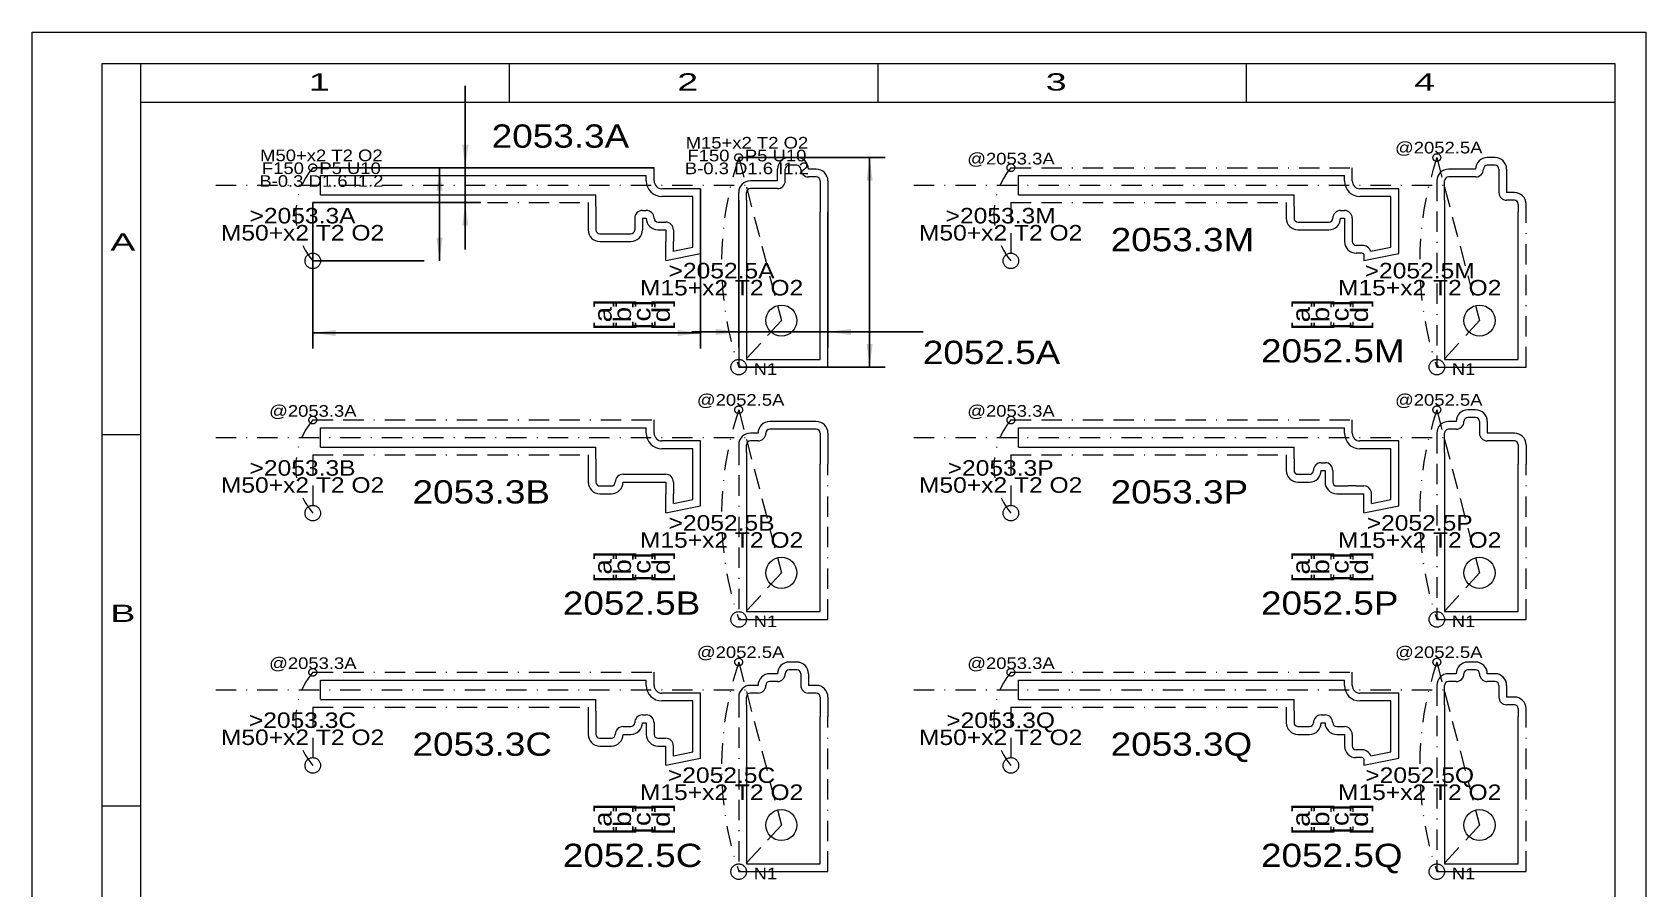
# Model space of a CAD drawing. Extents: x 1 to 209, y 1 to 296.
# Drawn here: x 1 to 209, y 185.7 to 296 of the extents above; entities that cross this region are included whole.
import ezdxf
from ezdxf.enums import TextEntityAlignment as Align

# ---------------------------------------------------------------- set-up
doc = ezdxf.new("R2010")
doc.units = 0
doc.header["$LTSCALE"] = 5.25
for name, pattern in [('BORDER', [1.75, 0.5, -0.25, 0.5, -0.25, 0, -0.25]), ('DASHDOT', [1, 0.5, -0.25, 0, -0.25]), ('DASHED', [0.75, 0.5, -0.25]), ('PHANTOM', [2.5, 1.25, -0.25, 0.25, -0.25, 0.25, -0.25])]:
    doc.linetypes.add(name, pattern=pattern)
for name, color, linetype, lineweight in [('2052_5_6 BESATZUNG', 8, 'CONTINUOUS', 18), ('2052_5A', 11, 'CONTINUOUS', 13), ('2052_5B', 11, 'CONTINUOUS', 13), ('2052_5C', 11, 'CONTINUOUS', 13), ('2052_5M', 30, 'CONTINUOUS', 13), ('2052_5P', 30, 'CONTINUOUS', 13), ('2052_5Q', 30, 'CONTINUOUS', 13), ('2052___ SCHLOSS MIT DORN', 230, 'CONTINUOUS', 13), ('2053_1-4 SCHLÜSSEL', 190, 'CONTINUOUS', 18), ('2053_3A', 11, 'CONTINUOUS', 13), ('2053_3B', 11, 'CONTINUOUS', 13), ('2053_3C', 11, 'CONTINUOUS', 13), ('2053_3M', 30, 'CONTINUOUS', 13), ('2053_3P', 30, 'CONTINUOUS', 13), ('2053_3Q', 30, 'CONTINUOUS', 13), ('2053___ SCHLÜSSEL MIT DORN', 230, 'CONTINUOUS', 13), ('BEMASSUNG', 7, 'CONTINUOUS', 25), ('BESCHRIFTUNG', 7, 'CONTINUOUS', 25), ('MASSGRENZEN', 172, 'CONTINUOUS', 25), ('MASSLINIEN', 172, 'CONTINUOUS', 25), ('MASSTEXTE', 212, 'CONTINUOUS', 25), ('MITTELLINIEN', 5, 'DASHDOT', 13), ('STANDARD', 7, 'CONTINUOUS', 0)]:
    doc.layers.add(name, color=color, linetype=linetype, lineweight=lineweight)
doc.styles.add('Arial', font='arial.ttf')

# ---------------------------------------------------------------- blocks, each defined once
blk = doc.blocks.new('D196786176')
at = {"layer": 'MASSGRENZEN'}
for points in [[(53.51, 278.55), (53.9, 275.58), (53.12, 275.58)], [(53.51, 266.55), (53.12, 269.52), (53.9, 269.52)]]:
    blk.add_solid(points, dxfattribs=at)
at = {"layer": 'MASSLINIEN', "color": 172}
for p, q in [((81.16, 278.55), (51.51, 278.55)), ((53.51, 278.55), (53.51, 266.55)), ((37.16, 266.55), (51.51, 266.55))]:
    blk.add_line(p, q, dxfattribs=at)
blk = doc.blocks.new('D196786432')
at = {"layer": 'MASSGRENZEN'}
for points in [[(108.95, 279.86), (109.34, 276.89), (108.56, 276.89)], [(108.95, 252.86), (108.56, 255.84), (109.34, 255.84)]]:
    blk.add_solid(points, dxfattribs=at)
at = {"layer": 'MASSLINIEN', "color": 172}
for p, q in [((92.07, 279.86), (110.95, 279.86)), ((108.95, 279.86), (108.95, 252.86)), ((92.07, 252.86), (110.95, 252.86))]:
    blk.add_line(p, q, dxfattribs=at)
blk = doc.blocks.new('D196782592')
at = {"layer": 'MASSGRENZEN'}
for points in [[(37.16, 257.26), (40.13, 257.65), (40.13, 256.87)], [(87.16, 257.26), (84.19, 256.87), (84.19, 257.65)]]:
    blk.add_solid(points, dxfattribs=at)
at = {"layer": 'MASSLINIEN', "color": 172}
for p, q in [((87.16, 275.85), (87.16, 255.26)), ((37.16, 274.05), (37.16, 255.26)), ((37.16, 257.26), (87.16, 257.26))]:
    blk.add_line(p, q, dxfattribs=at)
blk = doc.blocks.new('D196782336')
at = {"layer": 'MASSGRENZEN'}
for points in [[(92.07, 257.4), (89.1, 257), (89.1, 257.79)], [(103.57, 257.4), (106.55, 257.79), (106.55, 257)]]:
    blk.add_solid(points, dxfattribs=at)
at = {"layer": 'MASSLINIEN', "color": 172}
for p, q in [((92.07, 274.36), (92.07, 255.4)), ((103.57, 272.86), (103.57, 255.4)), ((92.07, 257.4), (86.03, 257.4)), ((92.07, 257.4), (103.57, 257.4)), ((103.57, 257.4), (115.87, 257.4))]:
    blk.add_line(p, q, dxfattribs=at)
blk = doc.blocks.new('D196782080')
at = {"layer": 'MASSGRENZEN'}
for points in [[(56.82, 278.55), (56.43, 281.52), (57.22, 281.52)], [(56.82, 274.05), (57.22, 271.08), (56.43, 271.08)]]:
    blk.add_solid(points, dxfattribs=at)
at = {"layer": 'MASSLINIEN', "color": 172}
for p, q in [((56.82, 278.55), (56.82, 289.09)), ((37.16, 278.55), (58.82, 278.55)), ((56.82, 278.55), (56.82, 274.05)), ((37.16, 274.05), (58.82, 274.05)), ((56.82, 274.05), (56.82, 268.01))]:
    blk.add_line(p, q, dxfattribs=at)

msp = doc.modelspace()

# ---------------------------------------------------------------- linework, layer by layer
at = {"layer": '2052_5_6 BESATZUNG', "lineweight": 0}
for p, q in [((99.57, 278.86), (98.57, 278.86)), ((189.57, 278.86), (188.57, 278.86)), ((98.07, 277.36), (98.07, 278.36)), ((98.07, 276.86), (98.07, 277.36)), ((102.07, 277.36), (101.07, 277.36)), ((102.57, 276.86), (102.57, 275.86)), ((183.07, 275.86), (183.07, 276.86)), ((185.57, 277.36), (183.57, 277.36)), ((187.07, 277.36), (185.32, 277.36)), ((190.07, 278.36), (190.07, 277.36)), ((190.07, 277.36), (190.07, 275.86)), ((190.07, 277.11), (190.07, 275.36)), ((93.07, 274.36), (93.07, 275.36)), ((97.07, 275.86), (93.57, 275.86)), ((102.57, 275.86), (102.57, 274.36)), ((183.07, 274.36), (183.07, 275.86)), ((93.07, 274.36), (93.07, 253.86)), ((102.57, 274.36), (102.57, 272.86)), ((102.57, 253.86), (102.57, 272.86)), ((183.07, 274.36), (183.07, 253.86)), ((192.07, 274.36), (191.07, 274.36)), ((192.57, 273.86), (192.57, 272.86)), ((192.57, 253.86), (192.57, 272.86)), ((93.07, 253.86), (102.57, 253.86)), ((183.07, 253.86), (192.57, 253.86)), ((187.07, 246.36), (186.07, 246.36)), ((187.57, 245.86), (187.57, 244.86)), ((94.57, 243.36), (93.57, 243.36)), ((98.07, 244.86), (96.07, 244.86)), ((97.57, 244.86), (96.07, 244.86)), ((100.07, 244.86), (97.57, 244.86)), ((100.57, 244.86), (97.82, 244.86)), ((100.07, 244.86), (98.07, 244.86)), ((102.07, 244.86), (100.57, 244.86)), ((102.57, 244.36), (102.57, 243.36)), ((102.57, 243.36), (102.57, 241.86)), ((183.07, 243.36), (183.07, 244.36)), ((183.07, 241.86), (183.07, 243.36)), ((184.57, 244.86), (183.57, 244.86)), ((187.57, 244.86), (187.57, 244.36)), ((192.07, 243.36), (188.57, 243.36)), ((93.07, 241.86), (93.07, 242.86)), ((93.07, 241.86), (93.07, 221.36)), ((102.57, 241.86), (102.57, 240.36)), ((183.07, 241.86), (183.07, 221.36)), ((192.57, 242.86), (192.57, 241.86)), ((192.57, 241.86), (192.57, 240.36)), ((102.57, 221.36), (102.57, 240.36)), ((192.57, 221.36), (192.57, 240.36)), ((93.07, 221.36), (102.57, 221.36)), ((183.07, 221.36), (192.57, 221.36)), ((97.07, 212.36), (96.07, 212.36)), ((99.57, 213.86), (98.57, 213.86)), ((100.07, 213.36), (100.07, 211.86)), ((184.57, 212.36), (183.57, 212.36)), ((187.07, 213.86), (186.07, 213.86)), ((189.57, 212.36), (188.57, 212.36)), ((93.07, 209.36), (93.07, 210.36)), ((94.57, 210.86), (93.57, 210.86)), ((102.07, 210.86), (101.07, 210.86)), ((102.57, 210.36), (102.57, 209.36)), ((183.07, 210.86), (183.07, 211.86)), ((183.07, 209.36), (183.07, 210.86)), ((190.07, 211.86), (190.07, 210.36)), ((93.07, 209.36), (93.07, 188.86)), ((102.57, 209.36), (102.57, 207.86)), ((183.07, 209.36), (183.07, 188.86)), ((192.07, 209.36), (191.07, 209.36)), ((192.57, 208.86), (192.57, 207.86)), ((102.57, 188.86), (102.57, 207.86)), ((192.57, 188.86), (192.57, 207.86)), ((93.07, 188.86), (102.57, 188.86)), ((183.07, 188.86), (192.57, 188.86))]:
    msp.add_line(p, q, dxfattribs=at)
at = {"layer": '2052_5_6 BESATZUNG'}
for centre, radius, start, end in [((98.57, 278.36), 0.5, 90, 180), ((99.57, 278.36), 0.5, 0, 90), ((188.57, 278.36), 0.5, 90, 180), ((189.57, 278.36), 0.5, 0, 90), ((97.07, 276.86), 1, 270, 360), ((101.07, 278.36), 1, 180, 270), ((102.07, 276.86), 0.5, 0, 90), ((183.57, 276.86), 0.5, 90, 180), ((187.07, 278.36), 1, 270, 360), ((93.57, 275.36), 0.5, 90, 180), ((191.07, 275.36), 1, 180, 270), ((192.07, 273.86), 0.5, 0, 90), ((184.57, 245.86), 1, 270, 360), ((186.07, 245.86), 0.5, 90, 180), ((187.07, 245.86), 0.5, 0, 90), ((93.57, 242.86), 0.5, 90, 180), ((94.57, 244.36), 1, 270, 360), ((96.07, 244.36), 0.5, 90, 180), ((102.07, 244.36), 0.5, 0, 90), ((183.57, 244.36), 0.5, 90, 180), ((188.57, 244.36), 1, 180, 270), ((192.07, 242.86), 0.5, 0, 90), ((96.07, 211.86), 0.5, 90, 180), ((97.07, 213.36), 1, 270, 360), ((98.57, 213.36), 0.5, 90, 180), ((99.57, 213.36), 0.5, 0, 90), ((183.57, 211.86), 0.5, 90, 180), ((184.57, 213.36), 1, 270, 360), ((186.07, 213.36), 0.5, 90, 180), ((187.07, 213.36), 0.5, 0, 90), ((188.57, 213.36), 1, 180, 270), ((189.57, 211.86), 0.5, 0, 90), ((93.57, 210.36), 0.5, 90, 180), ((94.57, 211.86), 1, 270, 360), ((101.07, 211.86), 1, 180, 270), ((102.07, 210.36), 0.5, 0, 90), ((191.07, 210.36), 1, 180, 270), ((192.07, 208.86), 0.5, 0, 90)]:
    msp.add_arc(centre, radius, start, end, dxfattribs=at)
at = {"layer": '2052_5A', "linetype": 'DASHED'}
for p, q in [((92.07, 279.86), (97.57, 258.86)), ((97.57, 258.86), (92.07, 252.86))]:
    msp.add_line(p, q, dxfattribs=at)
at = {"layer": '2052_5A'}
for p, q in [((99.57, 279.86), (98.57, 279.86)), ((97.07, 276.86), (93.57, 276.86)), ((97.07, 277.36), (97.07, 278.36)), ((97.07, 276.86), (97.07, 277.36)), ((102.07, 278.36), (101.07, 278.36)), ((103.57, 276.86), (103.57, 275.86)), ((92.07, 274.36), (92.07, 275.36)), ((103.57, 275.86), (103.57, 274.36)), ((103.57, 274.36), (103.57, 272.86))]:
    msp.add_line(p, q, dxfattribs=at)
at = {"layer": '2052_5A', "linetype": 'BORDER'}
for p, q in [((92.07, 274.36), (92.07, 252.86)), ((103.57, 252.86), (103.57, 272.86))]:
    msp.add_line(p, q, dxfattribs=at)
at = {"layer": '2052_5A', "linetype": 'CONTINUOUS'}
msp.add_line((92.07, 252.86), (103.57, 252.86), dxfattribs=at)
at = {"layer": '2052_5A', "linetype": 'PHANTOM'}
for centre, radius in [((92.07, 279.86), 0.5), ((92.07, 252.86), 1)]:
    msp.add_circle(centre, radius, dxfattribs=at)
at = {"layer": '2052_5A', "lineweight": 0}
msp.add_circle((97.57, 258.86), 2, dxfattribs=at)
at = {"layer": '2052_5A'}
for centre, start, end in [((98.57, 278.36), 90, 180), ((99.57, 278.36), 0, 90), ((93.57, 275.36), 90, 180), ((102.07, 276.86), 0, 90)]:
    msp.add_arc(centre, 1.5, start, end, dxfattribs=at)
at = {"layer": '2052_5B', "linetype": 'DASHED'}
for p, q in [((92.07, 247.36), (97.57, 226.36)), ((97.57, 226.36), (92.07, 220.36))]:
    msp.add_line(p, q, dxfattribs=at)
at = {"layer": '2052_5B'}
for p, q in [((102.07, 245.86), (96.07, 245.86)), ((94.57, 244.36), (93.57, 244.36)), ((103.57, 244.36), (103.57, 240.36))]:
    msp.add_line(p, q, dxfattribs=at)
at = {"layer": '2052_5B', "linetype": 'BORDER'}
for p, q in [((92.07, 242.86), (92.07, 220.36)), ((103.57, 220.36), (103.57, 240.36))]:
    msp.add_line(p, q, dxfattribs=at)
at = {"layer": '2052_5B', "linetype": 'CONTINUOUS'}
msp.add_line((92.07, 220.36), (103.57, 220.36), dxfattribs=at)
at = {"layer": '2052_5B', "linetype": 'PHANTOM'}
for centre, radius in [((92.07, 247.36), 0.5), ((92.07, 220.36), 1)]:
    msp.add_circle(centre, radius, dxfattribs=at)
at = {"layer": '2052_5B', "lineweight": 0}
msp.add_circle((97.57, 226.36), 2, dxfattribs=at)
at = {"layer": '2052_5B'}
for centre, start, end in [((96.07, 244.36), 90, 180), ((102.07, 244.36), 0, 90), ((93.57, 242.86), 90, 180)]:
    msp.add_arc(centre, 1.5, start, end, dxfattribs=at)
at = {"layer": '2052_5C', "linetype": 'DASHED'}
for p, q in [((92.07, 214.86), (97.57, 193.86)), ((97.57, 193.86), (92.07, 187.86))]:
    msp.add_line(p, q, dxfattribs=at)
at = {"layer": '2052_5C'}
for p, q in [((99.57, 214.86), (98.57, 214.86)), ((97.07, 213.36), (96.07, 213.36)), ((101.07, 213.36), (101.07, 211.86)), ((94.57, 211.86), (93.57, 211.86)), ((102.07, 211.86), (101.07, 211.86)), ((103.57, 210.36), (103.57, 207.86))]:
    msp.add_line(p, q, dxfattribs=at)
at = {"layer": '2052_5C', "linetype": 'BORDER'}
for p, q in [((92.07, 210.36), (92.07, 187.86)), ((103.57, 187.86), (103.57, 207.86))]:
    msp.add_line(p, q, dxfattribs=at)
at = {"layer": '2052_5C', "linetype": 'CONTINUOUS'}
msp.add_line((92.07, 187.86), (103.57, 187.86), dxfattribs=at)
at = {"layer": '2052_5C', "linetype": 'PHANTOM'}
for centre, radius in [((92.07, 214.86), 0.5), ((92.07, 187.86), 1)]:
    msp.add_circle(centre, radius, dxfattribs=at)
at = {"layer": '2052_5C', "lineweight": 0}
msp.add_circle((97.57, 193.86), 2, dxfattribs=at)
at = {"layer": '2052_5C'}
for centre, start, end in [((98.57, 213.36), 90, 180), ((99.57, 213.36), 0, 90), ((96.07, 211.86), 90, 180), ((93.57, 210.36), 90, 180), ((102.07, 210.36), 0, 90)]:
    msp.add_arc(centre, 1.5, start, end, dxfattribs=at)
at = {"layer": '2052_5M', "linetype": 'DASHED'}
for p, q in [((182.07, 279.86), (187.57, 258.86)), ((187.57, 258.86), (182.07, 252.86))]:
    msp.add_line(p, q, dxfattribs=at)
at = {"layer": '2052_5M'}
for p, q in [((189.57, 279.86), (188.57, 279.86)), ((187.07, 278.36), (183.57, 278.36)), ((191.07, 278.36), (191.07, 275.36)), ((192.07, 275.36), (191.07, 275.36))]:
    msp.add_line(p, q, dxfattribs=at)
at = {"layer": '2052_5M', "linetype": 'BORDER'}
for p, q in [((182.07, 276.86), (182.07, 252.86)), ((193.57, 252.86), (193.57, 273.86))]:
    msp.add_line(p, q, dxfattribs=at)
at = {"layer": '2052_5M', "linetype": 'CONTINUOUS'}
msp.add_line((182.07, 252.86), (193.57, 252.86), dxfattribs=at)
at = {"layer": '2052_5M', "linetype": 'PHANTOM'}
for centre, radius in [((182.07, 279.86), 0.5), ((182.07, 252.86), 1)]:
    msp.add_circle(centre, radius, dxfattribs=at)
at = {"layer": '2052_5M', "lineweight": 0}
msp.add_circle((187.57, 258.86), 2, dxfattribs=at)
at = {"layer": '2052_5M'}
for centre, start, end in [((188.57, 278.36), 90, 180), ((189.57, 278.36), 0, 90), ((183.57, 276.86), 90, 180), ((192.07, 273.86), 0, 90)]:
    msp.add_arc(centre, 1.5, start, end, dxfattribs=at)
at = {"layer": '2052_5P', "linetype": 'DASHED'}
for p, q in [((182.07, 247.36), (187.57, 226.36)), ((187.57, 226.36), (182.07, 220.36))]:
    msp.add_line(p, q, dxfattribs=at)
at = {"layer": '2052_5P'}
for p, q in [((184.57, 245.86), (183.57, 245.86)), ((187.07, 247.36), (186.07, 247.36)), ((188.57, 245.86), (188.57, 244.36)), ((192.07, 244.36), (188.57, 244.36)), ((193.57, 242.86), (193.57, 240.36))]:
    msp.add_line(p, q, dxfattribs=at)
at = {"layer": '2052_5P', "linetype": 'BORDER'}
for p, q in [((182.07, 244.36), (182.07, 220.36)), ((193.57, 220.36), (193.57, 240.36))]:
    msp.add_line(p, q, dxfattribs=at)
at = {"layer": '2052_5P', "linetype": 'CONTINUOUS'}
msp.add_line((182.07, 220.36), (193.57, 220.36), dxfattribs=at)
at = {"layer": '2052_5P', "linetype": 'PHANTOM'}
for centre, radius in [((182.07, 247.36), 0.5), ((182.07, 220.36), 1)]:
    msp.add_circle(centre, radius, dxfattribs=at)
at = {"layer": '2052_5P', "lineweight": 0}
msp.add_circle((187.57, 226.36), 2, dxfattribs=at)
at = {"layer": '2052_5P'}
for centre, start, end in [((183.57, 244.36), 90, 180), ((186.07, 245.86), 90, 180), ((187.07, 245.86), 0, 90), ((192.07, 242.86), 0, 90)]:
    msp.add_arc(centre, 1.5, start, end, dxfattribs=at)
at = {"layer": '2052_5Q', "linetype": 'DASHED'}
for p, q in [((182.07, 214.86), (187.57, 193.86)), ((187.57, 193.86), (182.07, 187.86))]:
    msp.add_line(p, q, dxfattribs=at)
at = {"layer": '2052_5Q'}
for p, q in [((187.07, 214.86), (186.07, 214.86)), ((184.57, 213.36), (183.57, 213.36)), ((189.57, 213.36), (188.57, 213.36)), ((191.07, 211.86), (191.07, 210.36)), ((192.07, 210.36), (191.07, 210.36))]:
    msp.add_line(p, q, dxfattribs=at)
at = {"layer": '2052_5Q', "linetype": 'BORDER'}
for p, q in [((182.07, 211.86), (182.07, 187.86)), ((193.57, 187.86), (193.57, 208.86))]:
    msp.add_line(p, q, dxfattribs=at)
at = {"layer": '2052_5Q', "linetype": 'CONTINUOUS'}
msp.add_line((182.07, 187.86), (193.57, 187.86), dxfattribs=at)
at = {"layer": '2052_5Q', "linetype": 'PHANTOM'}
for centre, radius in [((182.07, 214.86), 0.5), ((182.07, 187.86), 1)]:
    msp.add_circle(centre, radius, dxfattribs=at)
at = {"layer": '2052_5Q', "lineweight": 0}
msp.add_circle((187.57, 193.86), 2, dxfattribs=at)
at = {"layer": '2052_5Q'}
for centre, start, end in [((186.07, 213.36), 90, 180), ((187.07, 213.36), 0, 90), ((183.57, 211.86), 90, 180), ((189.57, 211.86), 0, 90), ((192.07, 208.86), 0, 90)]:
    msp.add_arc(centre, 1.5, start, end, dxfattribs=at)
at = {"layer": '2052___ SCHLOSS MIT DORN', "linetype": 'DASHDOT'}
for centre in [(132.22, 266.36), (222.22, 266.36), (132.22, 233.86), (222.22, 233.86), (132.22, 201.36), (222.22, 201.36)]:
    msp.add_arc(centre, 42.36, 161.4169, 198.5831, dxfattribs=at)
at = {"layer": '2053_1-4 SCHLÜSSEL'}
for p, q in [((38.16, 277.55), (80.16, 277.55)), ((38.16, 275.05), (38.16, 277.55)), ((80.16, 276.85), (80.16, 277.55)), ((128.16, 277.55), (170.16, 277.55)), ((128.16, 275.05), (128.16, 277.55)), ((170.16, 276.85), (170.16, 277.55)), ((38.16, 275.05), (73.66, 275.05)), ((73.66, 273.55), (73.66, 275.05)), ((86.16, 274.85), (82.16, 274.85)), ((86.16, 268.3), (86.16, 274.85)), ((128.16, 275.05), (163.66, 275.05)), ((163.66, 273.55), (163.66, 275.05)), ((176.16, 274.85), (172.16, 274.85)), ((176.16, 268.3), (176.16, 274.85)), ((73.66, 273.55), (73.66, 272.05)), ((79.66, 273.05), (80.16, 273.05)), ((163.66, 273.55), (163.66, 272.05)), ((169.66, 273.05), (170.16, 273.05)), ((73.66, 272.05), (73.66, 270.55)), ((78.66, 272.05), (78.66, 270.55)), ((81.66, 271.55), (82.16, 271.55)), ((82.16, 271.55), (82.66, 271.55)), ((83.66, 270.55), (83.66, 269.05)), ((164.16, 271.55), (165.66, 271.55)), ((164.66, 271.55), (165.16, 271.55)), ((165.66, 271.55), (166.66, 271.55)), ((166.66, 271.55), (167.16, 271.55)), ((167.16, 271.55), (167.66, 271.55)), ((167.66, 271.55), (168.16, 271.55)), ((171.16, 272.05), (171.16, 270.55)), ((171.16, 270.55), (171.16, 269.05)), ((74.16, 270.05), (75.66, 270.05)), ((75.66, 270.05), (76.66, 270.05)), ((76.66, 270.05), (78.16, 270.05)), ((83.66, 267.8), (83.66, 269.05)), ((172.41, 268.55), (171.66, 268.55)), ((83.56, 267.78), (86.16, 268.3)), ((173.56, 267.78), (176.16, 268.3)), ((38.16, 245.05), (80.16, 245.05)), ((38.16, 242.55), (38.16, 245.05)), ((80.16, 244.35), (80.16, 245.05)), ((128.16, 242.55), (128.16, 245.05)), ((128.16, 245.05), (170.16, 245.05)), ((170.16, 244.35), (170.16, 245.05)), ((38.16, 242.55), (73.66, 242.55)), ((73.66, 241.05), (73.66, 242.55)), ((86.16, 242.35), (82.16, 242.35)), ((86.16, 235.8), (86.16, 242.35)), ((128.16, 242.55), (163.66, 242.55)), ((163.66, 241.05), (163.66, 242.55)), ((176.16, 242.35), (172.16, 242.35)), ((176.16, 235.8), (176.16, 242.35)), ((73.66, 241.05), (73.66, 239.55)), ((73.66, 239.55), (73.66, 238.05)), ((163.66, 241.05), (163.66, 239.55)), ((167.16, 240.55), (167.66, 240.55)), ((168.66, 239.55), (168.66, 238.05)), ((74.16, 237.55), (75.66, 237.55)), ((77.16, 239.05), (77.66, 239.05)), ((77.66, 239.05), (78.16, 239.05)), ((78.16, 239.05), (79.16, 239.05)), ((79.16, 239.05), (79.66, 239.05)), ((79.66, 239.05), (80.16, 239.05)), ((80.16, 239.05), (81.66, 239.05)), ((81.66, 239.05), (82.16, 239.05)), ((82.16, 239.05), (82.66, 239.05)), ((83.66, 238.05), (83.66, 236.55)), ((164.16, 239.05), (165.66, 239.05)), ((164.66, 239.05), (165.16, 239.05)), ((169.16, 237.55), (170.16, 237.55)), ((170.16, 237.55), (170.66, 237.55)), ((171.66, 237.55), (170.66, 237.55)), ((170.76, 237.55), (170.66, 237.55)), ((171.66, 237.55), (172.16, 237.55)), ((172.16, 237.55), (172.66, 237.55)), ((83.66, 235.3), (83.66, 236.55)), ((83.66, 235.3), (86.16, 235.8)), ((173.66, 235.3), (173.66, 236.55)), ((173.66, 235.3), (176.16, 235.8)), ((38.16, 210.05), (38.16, 212.55)), ((38.16, 212.55), (80.16, 212.55)), ((80.16, 211.85), (80.16, 212.55)), ((128.16, 212.55), (170.16, 212.55)), ((128.16, 210.05), (128.16, 212.55)), ((170.16, 211.85), (170.16, 212.55)), ((38.16, 210.05), (73.66, 210.05)), ((73.66, 208.55), (73.66, 210.05)), ((73.66, 208.55), (73.66, 207.05)), ((79.66, 208.05), (80.16, 208.05)), ((86.16, 209.85), (82.16, 209.85)), ((86.16, 203.3), (86.16, 209.85)), ((128.16, 210.05), (163.66, 210.05)), ((163.66, 208.55), (163.66, 210.05)), ((163.66, 208.55), (163.66, 207.05)), ((167.16, 208.05), (167.66, 208.05)), ((176.16, 209.85), (172.16, 209.85)), ((176.16, 203.3), (176.16, 209.85)), ((73.66, 207.05), (73.66, 205.55)), ((77.16, 206.55), (77.66, 206.55)), ((77.66, 206.55), (78.16, 206.55)), ((81.16, 207.05), (81.16, 205.55)), ((164.16, 206.55), (165.66, 206.55)), ((169.16, 206.55), (169.66, 206.55)), ((169.66, 206.55), (170.16, 206.55)), ((74.16, 205.05), (75.66, 205.05)), ((81.66, 205.05), (82.16, 205.05)), ((82.16, 205.05), (82.66, 205.05)), ((83.66, 202.8), (83.66, 204.05)), ((171.16, 205.55), (171.16, 204.05)), ((83.66, 202.8), (86.16, 203.3)), ((172.41, 203.55), (171.66, 203.55)), ((173.56, 202.78), (176.16, 203.3))]:
    msp.add_line(p, q, dxfattribs=at)
for centre, radius, start, end in [((82.16, 276.85), 2, 180, 270), ((172.16, 276.85), 2, 180, 270), ((79.66, 272.05), 1, 90, 180), ((80.16, 272.05), 1, 0, 90), ((169.66, 272.05), 1, 90, 180), ((170.16, 272.05), 1, 0, 90), ((74.16, 270.55), 0.5, 180, 270), ((78.16, 270.55), 0.5, 270, 360), ((81.66, 272.05), 0.5, 180, 270), ((82.66, 270.55), 1, 0, 90), ((164.16, 272.05), 0.5, 180, 270), ((168.16, 272.05), 0.5, 270, 360), ((171.66, 269.05), 0.5, 180, 270), ((172.41, 267.3), 1.25, 22.6199, 90), ((82.16, 244.35), 2, 180, 270), ((172.16, 244.35), 2, 180, 270), ((164.16, 239.55), 0.5, 180, 270), ((165.66, 239.55), 0.5, 270, 360), ((167.16, 239.55), 1, 90, 180), ((167.66, 239.55), 1, 0, 90), ((74.16, 238.05), 0.5, 180, 270), ((75.66, 238.05), 0.5, 270, 360), ((77.16, 238.05), 1, 90, 180), ((82.66, 238.05), 1, 0, 90), ((169.16, 238.05), 0.5, 180, 270), ((172.66, 236.55), 1, 0, 90), ((82.16, 211.85), 2, 180, 270), ((172.16, 211.85), 2, 180, 270), ((79.66, 207.05), 1, 90, 180), ((80.16, 207.05), 1, 0, 90), ((167.16, 207.05), 1, 90, 180), ((167.66, 207.05), 1, 0, 90), ((77.16, 205.55), 1, 90, 180), ((78.16, 207.05), 0.5, 270, 360), ((164.16, 207.05), 0.5, 180, 270), ((165.66, 207.05), 0.5, 270, 360), ((169.16, 207.05), 0.5, 180, 270), ((170.16, 205.55), 1, 0, 90), ((74.16, 205.55), 0.5, 180, 270), ((75.66, 205.55), 0.5, 270, 360), ((81.66, 205.55), 0.5, 180, 270), ((82.66, 204.05), 1, 0, 90), ((171.66, 204.05), 0.5, 180, 270), ((172.41, 202.3), 1.25, 22.6199, 90)]:
    msp.add_arc(centre, radius, start, end, dxfattribs=at)
at = {"layer": '2053_3A', "linetype": 'BORDER'}
for p, q in [((37.16, 278.55), (81.16, 278.55)), ((37.16, 274.05), (72.66, 274.05))]:
    msp.add_line(p, q, dxfattribs=at)
at = {"layer": '2053_3A'}
for p, q in [((81.16, 276.85), (81.16, 278.55)), ((87.16, 275.85), (82.16, 275.85)), ((87.16, 267.48), (87.16, 275.85)), ((72.66, 274.05), (72.66, 272.05)), ((72.66, 272.05), (72.66, 270.55)), ((79.66, 272.05), (79.66, 270.55)), ((79.66, 272.05), (80.16, 272.05)), ((81.66, 270.55), (82.16, 270.55)), ((82.16, 270.55), (82.66, 270.55)), ((82.66, 270.55), (82.66, 269.05)), ((74.16, 269.05), (75.66, 269.05)), ((75.66, 269.05), (76.66, 269.05)), ((76.66, 269.05), (78.16, 269.05)), ((82.66, 266.58), (82.66, 269.05)), ((82.66, 266.58), (87.16, 267.48))]:
    msp.add_line(p, q, dxfattribs=at)
at = {"layer": '2053_3A', "linetype": 'DASHED'}
msp.add_line((37.16, 274.05), (37.16, 266.55), dxfattribs=at)
at = {"layer": '2053_3A', "linetype": 'PHANTOM'}
for centre, radius in [((37.16, 278.55), 0.5), ((37.16, 266.55), 1)]:
    msp.add_circle(centre, radius, dxfattribs=at)
at = {"layer": '2053_3A'}
for centre, radius, start, end in [((82.16, 276.85), 1, 180, 270), ((74.16, 270.55), 1.5, 180, 270), ((78.16, 270.55), 1.5, 270, 360), ((81.66, 272.05), 1.5, 180, 270)]:
    msp.add_arc(centre, radius, start, end, dxfattribs=at)
at = {"layer": '2053_3B', "linetype": 'BORDER'}
for p, q in [((37.16, 246.05), (81.16, 246.05)), ((37.16, 241.55), (72.66, 241.55))]:
    msp.add_line(p, q, dxfattribs=at)
at = {"layer": '2053_3B'}
for p, q in [((81.16, 244.35), (81.16, 246.05)), ((72.66, 241.55), (72.66, 239.55)), ((87.16, 243.35), (82.16, 243.35)), ((87.16, 234.98), (87.16, 243.35)), ((72.66, 239.55), (72.66, 238.05)), ((77.16, 238.05), (77.66, 238.05)), ((77.66, 238.05), (78.16, 238.05)), ((78.16, 238.05), (79.16, 238.05)), ((79.16, 238.05), (79.66, 238.05)), ((79.66, 238.05), (80.16, 238.05)), ((80.16, 238.05), (81.66, 238.05)), ((81.66, 238.05), (82.16, 238.05)), ((82.16, 238.05), (82.66, 238.05)), ((82.66, 238.05), (82.66, 236.55)), ((74.16, 236.55), (75.66, 236.55)), ((82.66, 234.08), (82.66, 236.55)), ((82.66, 234.08), (87.16, 234.98))]:
    msp.add_line(p, q, dxfattribs=at)
at = {"layer": '2053_3B', "linetype": 'DASHED'}
msp.add_line((37.16, 241.55), (37.16, 234.05), dxfattribs=at)
at = {"layer": '2053_3B', "linetype": 'PHANTOM'}
for centre, radius in [((37.16, 246.05), 0.5), ((37.16, 234.05), 1)]:
    msp.add_circle(centre, radius, dxfattribs=at)
at = {"layer": '2053_3B'}
for centre, radius, start, end in [((82.16, 244.35), 1, 180, 270), ((74.16, 238.05), 1.5, 180, 270), ((75.66, 238.05), 1.5, 270, 360)]:
    msp.add_arc(centre, radius, start, end, dxfattribs=at)
at = {"layer": '2053_3C', "linetype": 'BORDER'}
for p, q in [((37.16, 213.55), (81.16, 213.55)), ((37.16, 209.05), (72.66, 209.05))]:
    msp.add_line(p, q, dxfattribs=at)
at = {"layer": '2053_3C'}
for p, q in [((81.16, 211.85), (81.16, 213.55)), ((87.16, 210.85), (82.16, 210.85)), ((87.16, 202.48), (87.16, 210.85)), ((72.66, 209.05), (72.66, 207.05)), ((72.66, 207.05), (72.66, 205.55)), ((79.66, 207.05), (80.16, 207.05)), ((80.16, 207.05), (80.16, 205.55)), ((74.16, 204.05), (75.66, 204.05)), ((77.16, 205.55), (77.66, 205.55)), ((77.66, 205.55), (78.16, 205.55)), ((81.66, 204.05), (82.16, 204.05)), ((82.16, 204.05), (82.66, 204.05)), ((82.66, 201.58), (82.66, 204.05)), ((82.66, 201.58), (87.16, 202.48))]:
    msp.add_line(p, q, dxfattribs=at)
at = {"layer": '2053_3C', "linetype": 'DASHED'}
msp.add_line((37.16, 209.05), (37.16, 201.55), dxfattribs=at)
at = {"layer": '2053_3C', "linetype": 'PHANTOM'}
for centre, radius in [((37.16, 213.55), 0.5), ((37.16, 201.55), 1)]:
    msp.add_circle(centre, radius, dxfattribs=at)
at = {"layer": '2053_3C'}
for centre, radius, start, end in [((82.16, 211.85), 1, 180, 270), ((78.16, 207.05), 1.5, 270, 360), ((74.16, 205.55), 1.5, 180, 270), ((75.66, 205.55), 1.5, 270, 360), ((81.66, 205.55), 1.5, 180, 270)]:
    msp.add_arc(centre, radius, start, end, dxfattribs=at)
at = {"layer": '2053_3M', "linetype": 'BORDER'}
for p, q in [((127.16, 278.55), (171.16, 278.55)), ((127.16, 274.05), (162.66, 274.05))]:
    msp.add_line(p, q, dxfattribs=at)
at = {"layer": '2053_3M'}
for p, q in [((171.16, 276.85), (171.16, 278.55)), ((177.16, 275.85), (172.16, 275.85)), ((177.16, 267.48), (177.16, 275.85)), ((162.66, 274.05), (162.66, 272.05)), ((164.16, 270.55), (168.16, 270.55)), ((169.66, 272.05), (170.16, 272.05)), ((170.16, 272.05), (170.16, 269.05)), ((172.41, 267.55), (171.66, 267.55)), ((172.64, 266.58), (177.16, 267.48)), ((172.64, 267.4), (172.64, 266.58))]:
    msp.add_line(p, q, dxfattribs=at)
at = {"layer": '2053_3M', "linetype": 'DASHED'}
msp.add_line((127.16, 274.05), (127.16, 266.55), dxfattribs=at)
at = {"layer": '2053_3M', "linetype": 'PHANTOM'}
for centre, radius in [((127.16, 278.55), 0.5), ((127.16, 266.55), 1)]:
    msp.add_circle(centre, radius, dxfattribs=at)
at = {"layer": '2053_3M'}
for centre, radius, start, end in [((172.16, 276.85), 1, 180, 270), ((164.16, 272.05), 1.5, 180, 270), ((168.16, 272.05), 1.5, 270, 360), ((171.66, 269.05), 1.5, 180, 270), ((172.41, 267.3), 0.25, 22.6199, 90)]:
    msp.add_arc(centre, radius, start, end, dxfattribs=at)
at = {"layer": '2053_3P', "linetype": 'BORDER'}
for p, q in [((127.16, 246.05), (171.16, 246.05)), ((127.16, 241.55), (162.66, 241.55))]:
    msp.add_line(p, q, dxfattribs=at)
at = {"layer": '2053_3P'}
for p, q in [((171.16, 244.35), (171.16, 246.05)), ((162.66, 241.55), (162.66, 239.55)), ((177.16, 243.35), (172.16, 243.35)), ((177.16, 234.98), (177.16, 243.35)), ((167.16, 239.55), (167.66, 239.55)), ((167.66, 239.55), (167.66, 238.05)), ((164.16, 238.05), (165.66, 238.05)), ((169.16, 236.55), (172.66, 236.55)), ((172.66, 234.08), (172.66, 236.55)), ((172.66, 234.08), (177.16, 234.98))]:
    msp.add_line(p, q, dxfattribs=at)
at = {"layer": '2053_3P', "linetype": 'DASHED'}
msp.add_line((127.16, 241.55), (127.16, 234.05), dxfattribs=at)
at = {"layer": '2053_3P', "linetype": 'PHANTOM'}
for centre, radius in [((127.16, 246.05), 0.5), ((127.16, 234.05), 1)]:
    msp.add_circle(centre, radius, dxfattribs=at)
at = {"layer": '2053_3P'}
for centre, radius, start, end in [((172.16, 244.35), 1, 180, 270), ((164.16, 239.55), 1.5, 180, 270), ((165.66, 239.55), 1.5, 270, 360), ((169.16, 238.05), 1.5, 180, 270)]:
    msp.add_arc(centre, radius, start, end, dxfattribs=at)
at = {"layer": '2053_3Q', "linetype": 'BORDER'}
for p, q in [((127.16, 213.55), (171.16, 213.55)), ((127.16, 209.05), (162.66, 209.05))]:
    msp.add_line(p, q, dxfattribs=at)
at = {"layer": '2053_3Q'}
for p, q in [((171.16, 211.85), (171.16, 213.55)), ((177.16, 210.85), (172.16, 210.85)), ((177.16, 202.48), (177.16, 210.85)), ((162.66, 209.05), (162.66, 207.05)), ((167.16, 207.05), (167.66, 207.05)), ((164.16, 205.55), (165.66, 205.55)), ((169.16, 205.55), (170.16, 205.55)), ((170.16, 205.55), (170.16, 204.05)), ((172.41, 202.55), (171.66, 202.55)), ((172.64, 201.58), (177.16, 202.48)), ((172.64, 202.4), (172.64, 201.58))]:
    msp.add_line(p, q, dxfattribs=at)
at = {"layer": '2053_3Q', "linetype": 'DASHED'}
msp.add_line((127.16, 209.05), (127.16, 201.55), dxfattribs=at)
at = {"layer": '2053_3Q', "linetype": 'PHANTOM'}
for centre, radius in [((127.16, 213.55), 0.5), ((127.16, 201.55), 1)]:
    msp.add_circle(centre, radius, dxfattribs=at)
at = {"layer": '2053_3Q'}
for centre, radius, start, end in [((172.16, 211.85), 1, 180, 270), ((164.16, 207.05), 1.5, 180, 270), ((165.66, 207.05), 1.5, 270, 360), ((169.16, 207.05), 1.5, 180, 270), ((171.66, 204.05), 1.5, 180, 270), ((172.41, 202.3), 0.25, 22.6199, 90)]:
    msp.add_arc(centre, radius, start, end, dxfattribs=at)
at = {"layer": '2053___ SCHLÜSSEL MIT DORN', "linetype": 'DASHDOT'}
for centre in [(44.26, 272.55), (134.26, 272.55), (44.26, 240.05), (134.26, 240.05), (44.26, 207.55), (134.26, 207.55)]:
    msp.add_arc(centre, 9.3, 139.8096, 220.1904, dxfattribs=at)
at = {"layer": 'MITTELLINIEN'}
for p, q in [((24.66, 276.3), (93.72, 276.3)), ((114.66, 276.3), (183.72, 276.3)), ((24.66, 243.8), (93.72, 243.8)), ((114.66, 243.8), (183.72, 243.8)), ((24.66, 211.3), (93.72, 211.3)), ((114.66, 211.3), (183.72, 211.3))]:
    msp.add_line(p, q, dxfattribs=at)
at = {"layer": 'STANDARD'}
for p, q in [((1, 1), (1, 296)), ((1, 296), (209, 296)), ((209, 296), (209, 1)), ((10, 5), (10, 292)), ((10, 292), (15, 292)), ((15, 292), (205, 292)), ((15, 287), (15, 292)), ((62.5, 292), (62.5, 287)), ((110, 292), (110, 287)), ((157.5, 292), (157.5, 287)), ((205, 292), (205, 287)), ((15, 287), (205, 287)), ((15, 5), (15, 287)), ((205, 287), (205, 5)), ((10, 244.17), (15, 244.17)), ((10, 196.33), (15, 196.33))]:
    msp.add_line(p, q, dxfattribs=at)

# ---------------------------------------------------------------- block references
at = {"layer": 'BEMASSUNG'}
for name in ['D196782080', 'D196786432', 'D196786176', 'D196782592', 'D196782336']:
    msp.add_blockref(name, (0, 0), dxfattribs=at)

# ---------------------------------------------------------------- texts
at = {"layer": '2052_5A', "linetype": 'DASHED', "style": 'Arial', "width": 1.135027}
msp.add_text('N1', height=1.5, dxfattribs=at).set_placement((94, 251.86))
at = {"layer": '2052_5A', "insert": (93.13, 280.11), "char_height": 1.5, "attachment_point": 5, "line_spacing_factor": 0.66, "style": 'Arial'}
msp.add_mtext('\\W1.135090;M15+x2 T2 O2 \\PF150   P5 U10\\PB-0.3 D1.6 I1.2', dxfattribs=at)
at = {"layer": '2052_5B', "style": 'Arial', "width": 1.135097}
msp.add_text('@2052.5A', height=1.5, dxfattribs=at).set_placement((92.32, 248.64), align=Align.MIDDLE_CENTER)
at = {"layer": '2052_5B', "linetype": 'DASHED', "style": 'Arial', "width": 1.135027}
msp.add_text('N1', height=1.5, dxfattribs=at).set_placement((94, 219.36))
at = {"layer": '2052_5C', "style": 'Arial', "width": 1.135097}
msp.add_text('@2052.5A', height=1.5, dxfattribs=at).set_placement((92.32, 216.14), align=Align.MIDDLE_CENTER)
at = {"layer": '2052_5C', "linetype": 'DASHED', "style": 'Arial', "width": 1.135027}
msp.add_text('N1', height=1.5, dxfattribs=at).set_placement((94, 186.86))
at = {"layer": '2052_5M', "style": 'Arial', "width": 1.135097}
msp.add_text('@2052.5A', height=1.5, dxfattribs=at).set_placement((182.32, 281.14), align=Align.MIDDLE_CENTER)
at = {"layer": '2052_5M', "linetype": 'DASHED', "style": 'Arial', "width": 1.135027}
msp.add_text('N1', height=1.5, dxfattribs=at).set_placement((184, 251.86))
at = {"layer": '2052_5P', "style": 'Arial', "width": 1.135097}
msp.add_text('@2052.5A', height=1.5, dxfattribs=at).set_placement((182.32, 248.64), align=Align.MIDDLE_CENTER)
at = {"layer": '2052_5P', "linetype": 'DASHED', "style": 'Arial', "width": 1.135027}
msp.add_text('N1', height=1.5, dxfattribs=at).set_placement((184, 219.36))
at = {"layer": '2052_5Q', "style": 'Arial', "width": 1.135097}
msp.add_text('@2052.5A', height=1.5, dxfattribs=at).set_placement((182.32, 216.14), align=Align.MIDDLE_CENTER)
at = {"layer": '2052_5Q', "linetype": 'DASHED', "style": 'Arial', "width": 1.135027}
msp.add_text('N1', height=1.5, dxfattribs=at).set_placement((184, 186.86))
at = {"layer": '2052___ SCHLOSS MIT DORN', "char_height": 2, "attachment_point": 5, "line_spacing_factor": 0.66, "style": 'Arial'}
for s, insert in [('\\W1.135110;>2053.3A\\PM50+x2 T2 O2', (35.84, 271.26)), ('\\W1.135122;>2053.3M\\PM50+x2 T2 O2', (125.84, 271.26)), ('\\W1.135110;>2052.5A\\PM15+x2 T2 O2', (89.86, 264.18)), ('\\W1.135122;>2052.5M\\PM15+x2 T2 O2', (179.86, 264.18)), ('\\W1.135110;>2053.3B\\PM50+x2 T2 O2', (35.84, 238.76)), ('\\W1.135110;>2053.3P\\PM50+x2 T2 O2', (125.84, 238.76)), ('\\W1.135110;>2052.5B\\PM15+x2 T2 O2', (89.86, 231.68)), ('\\W1.135110;>2052.5P\\PM15+x2 T2 O2', (179.86, 231.68)), ('\\W1.135111;>2053.3C\\PM50+x2 T2 O2', (35.84, 206.26)), ('\\W1.135121;>2053.3Q\\PM50+x2 T2 O2', (125.84, 206.26)), ('\\W1.135110;>2052.5C\\PM15+x2 T2 O2', (89.86, 199.18)), ('\\W1.135121;>2052.5Q\\PM15+x2 T2 O2', (179.86, 199.18))]:
    msp.add_mtext(s, dxfattribs=dict(at, insert=insert))
at = {"layer": '2053_3A', "insert": (38.27, 278.48), "char_height": 1.5, "attachment_point": 5, "line_spacing_factor": 0.66, "style": 'Arial'}
msp.add_mtext('\\W1.135090;M50+x2 T2 O2 \\PF150   P5 U10\\PB-0.3 D1.6 I1.2', dxfattribs=at)
at = {"layer": '2053_3B', "style": 'Arial', "width": 1.135097}
msp.add_text('@2053.3A', height=1.5, dxfattribs=at).set_placement((37.17, 247.22), align=Align.MIDDLE_CENTER)
at = {"layer": '2053_3C', "style": 'Arial', "width": 1.135097}
msp.add_text('@2053.3A', height=1.5, dxfattribs=at).set_placement((37.17, 214.72), align=Align.MIDDLE_CENTER)
at = {"layer": '2053_3M', "style": 'Arial', "width": 1.135097}
msp.add_text('@2053.3A', height=1.5, dxfattribs=at).set_placement((127.17, 279.72), align=Align.MIDDLE_CENTER)
at = {"layer": '2053_3P', "style": 'Arial', "width": 1.135097}
msp.add_text('@2053.3A', height=1.5, dxfattribs=at).set_placement((127.17, 247.22), align=Align.MIDDLE_CENTER)
at = {"layer": '2053_3Q', "style": 'Arial', "width": 1.135097}
msp.add_text('@2053.3A', height=1.5, dxfattribs=at).set_placement((127.17, 214.72), align=Align.MIDDLE_CENTER)
at = {"layer": 'BESCHRIFTUNG', "linetype": 'DASHDOT', "style": 'Arial'}
for s, width, p in [('2053.3A', 1.135098, (60.23, 281.13)), ('2053.3M', 1.135113, (140.02, 267.79)), ('2052.5A', 1.135098, (115.81, 253.26)), ('2052.5M', 1.135113, (159.4, 253.46)), ('2053.3B', 1.135098, (50.02, 235.29)), ('2053.3P', 1.135098, (140.02, 235.29)), ('2052.5B', 1.135098, (69.4, 220.96)), ('2052.5P', 1.135098, (159.4, 220.96)), ('2053.3C', 1.1351, (50.02, 202.79)), ('2053.3Q', 1.135112, (140.02, 202.79)), ('2052.5C', 1.135099, (69.4, 188.46)), ('2052.5Q', 1.135112, (159.4, 188.46))]:
    msp.add_text(s, height=3, dxfattribs=dict(at, width=width)).set_placement(p)
at = {"layer": 'BESCHRIFTUNG', "char_height": 2.25, "attachment_point": 2, "rotation": 90, "line_spacing_factor": 0.666667, "style": 'Arial'}
for insert in [(73.44, 259.63), (163.44, 259.63), (163.44, 259.63), (163.44, 259.63), (73.44, 227.13), (73.44, 227.13), (163.44, 227.13), (163.44, 227.13), (163.44, 227.13), (73.44, 194.63), (73.44, 194.63), (73.44, 194.63), (163.44, 194.63), (163.44, 194.63), (163.44, 194.63)]:
    msp.add_mtext('\\W1.135108;[a]\\P[b]\\P[c]\\P[d]', dxfattribs=dict(at, insert=insert))
at = {"layer": 'STANDARD', "style": 'Arial'}
for s, width, p in [('1', 1.547923, (38, 290.72)), ('2', 1.547922, (85.5, 290.72)), ('3', 1.547923, (133, 290.72)), ('4', 1.547923, (180.5, 290.72)), ('A', 1.547987, (12.68, 270.1)), ('B', 1.547987, (12.68, 222.26))]:
    msp.add_text(s, height=2.23, dxfattribs=dict(at, width=width)).set_placement(p, align=Align.TOP_CENTER)

doc.saveas('drawing.dxf')
